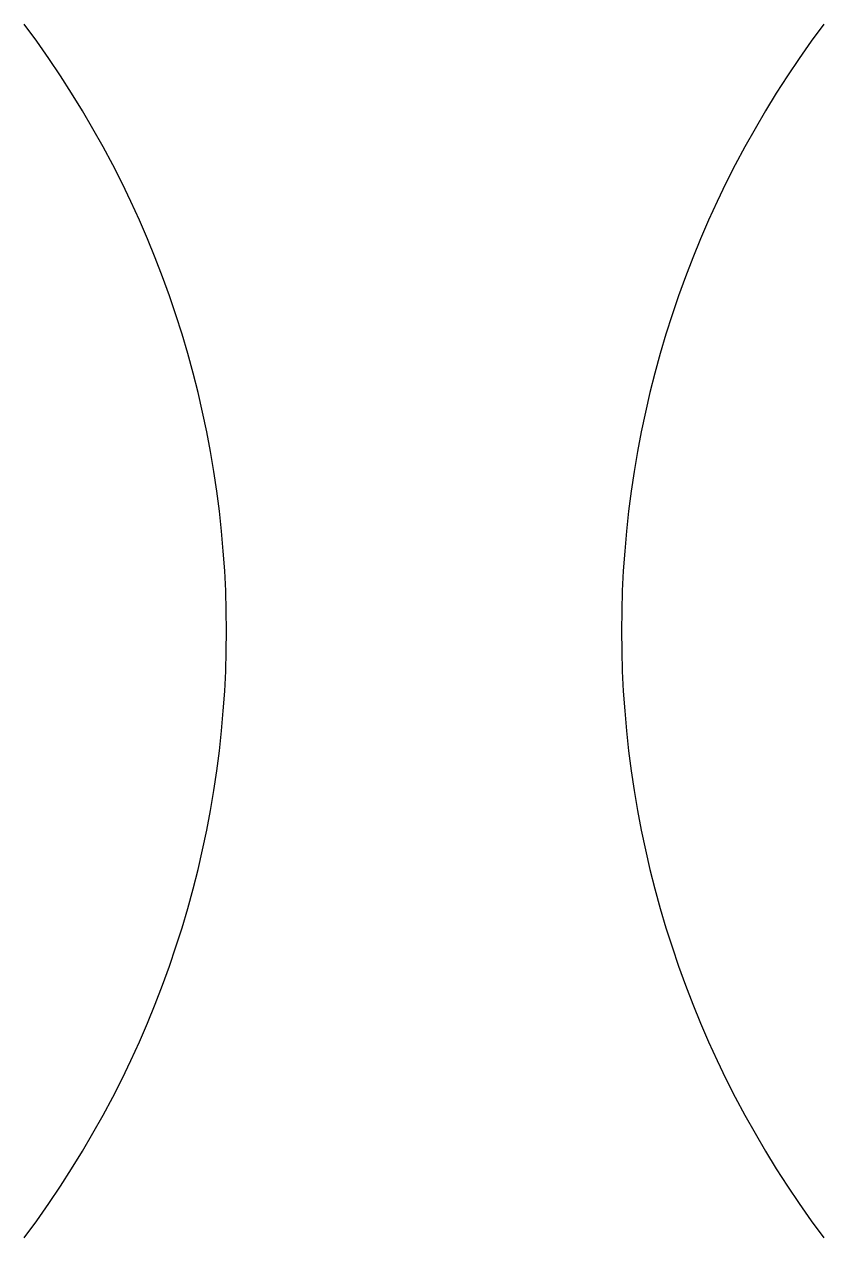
# Model space of a CAD drawing. Extents: x 888.5 to 890.48, y 388.7 to 391.7.
import ezdxf

# ---------------------------------------------------------------- set-up
doc = ezdxf.new("R2010")
doc.units = 0
doc.header["$LTSCALE"] = 5
doc.header["$MEASUREMENT"] = 0
doc.layers.add('11', color=1, linetype='CONTINUOUS')

# ---------------------------------------------------------------- blocks, each defined once
blk = doc.blocks.new('5237', base_point=(345.2011, 24.8451))
at = {"layer": '11'}
for centre, start, end in [((345.1963, 30.8852), 233.1301, 306.8699), ((345.1963, 18.9315), 53.1301, 126.8699)]:
    blk.add_arc(centre, 5, start, end, dxfattribs=at)

msp = doc.modelspace()

# ---------------------------------------------------------------- block references
at = {"layer": '11', "xscale": 0.5, "yscale": 0.5, "zscale": 0.5, "rotation": 90}
msp.add_blockref('5237', (889.5222, 390.2029), dxfattribs=at)

doc.saveas('drawing.dxf')
